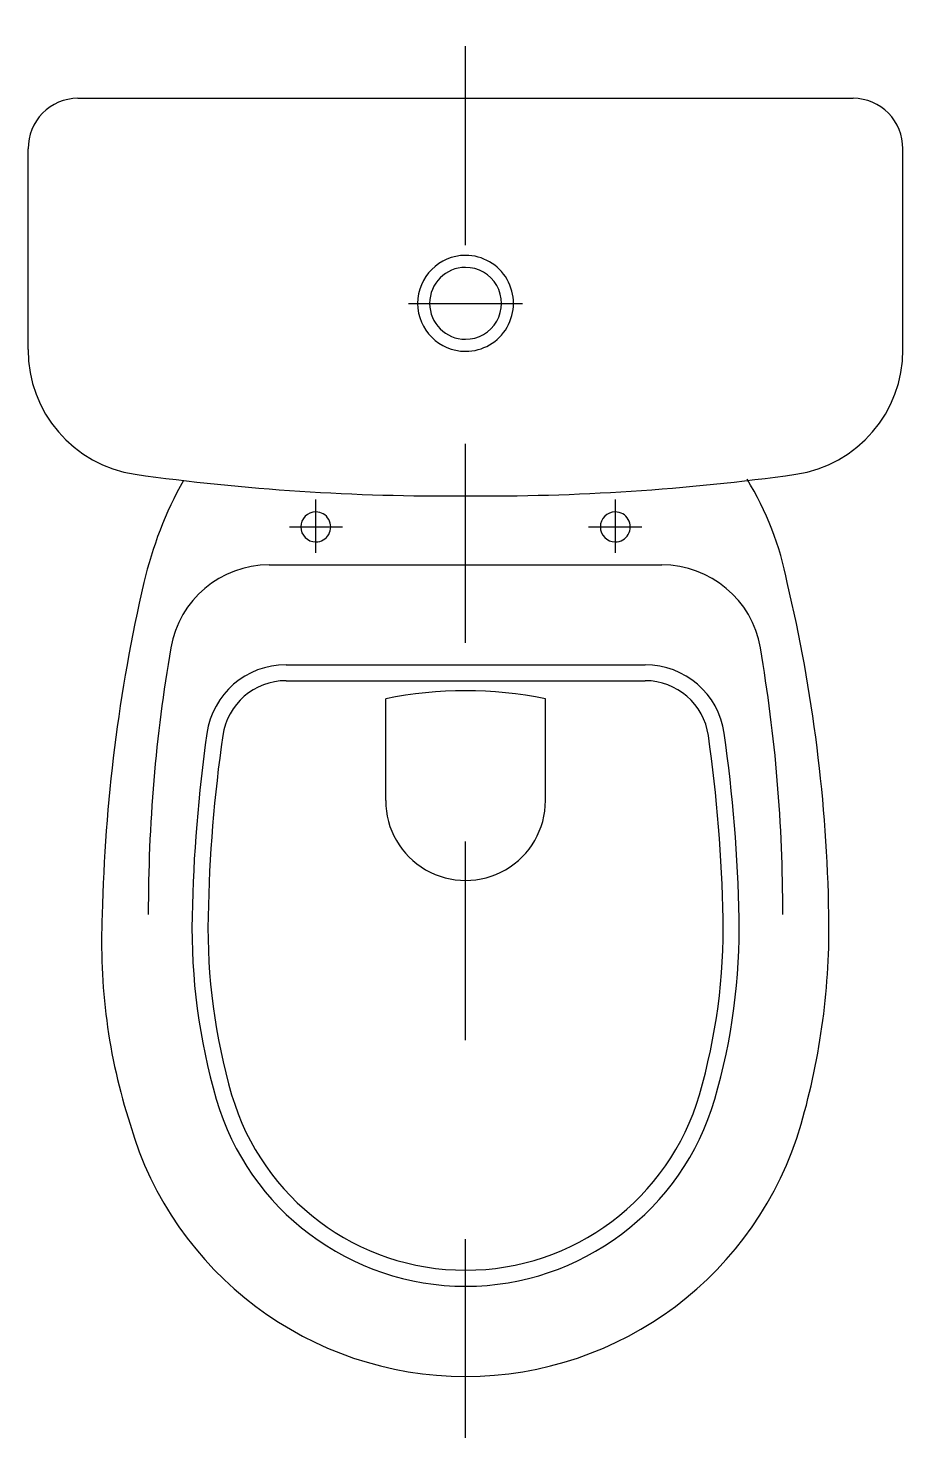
# Model space of a CAD drawing. Extents: x -1046.246 to -1045.806, y 939.482 to 940.191.
import ezdxf

# ---------------------------------------------------------------- set-up
doc = ezdxf.new("R2010")
doc.units = 0
doc.header["$LTSCALE"] = 0.2
doc.header["$MEASUREMENT"] = 0
doc.linetypes.add('AXES', pattern=[0.54, 0.3, -0.08, 0.08, -0.08])
doc.linetypes.add('CONTINU', pattern=[0])
doc.layers.get('0').update_dxf_attribs({"linetype": 'CONTINUOUS'})
doc.layers.add('DECA_EIXOS', color=5, linetype='AXES')

msp = doc.modelspace()

# ---------------------------------------------------------------- linework, layer by layer
at = {"linetype": 'CONTINU'}
for points in [[(-1046.22087, 940.15552, 0.414446), (-1046.24582, 940.13018)], [(-1045.80558, 940.13019, 0.414402), (-1045.83054, 940.15552)], [(-1046.02567, 940.07651, 1), (-1046.02567, 940.02826)], [(-1046.02567, 940.07048, 1), (-1046.02567, 940.03429)], [(-1046.02567, 940.02826, 1.000048), (-1046.02567, 940.07651)], [(-1046.02567, 940.03429, 1.000064), (-1046.02567, 940.07048)], [(-1046.24582, 940.02912, 0.374031), (-1046.19196, 939.96638)], [(-1045.85944, 939.96638, 0.374034), (-1045.80558, 940.02912)], [(-1046.19196, 939.96638, 0.036591), (-1046.02567, 939.95552)], [(-1046.02567, 939.95552, 0.036581), (-1045.85944, 939.96638)], [(-1046.10106, 939.94748, 1), (-1046.10106, 939.9324)], [(-1046.10106, 939.9324, 1.000163), (-1046.10106, 939.94748)], [(-1045.95028, 939.94748, 1), (-1045.95028, 939.9324)], [(-1045.95028, 939.9324, 1.000203), (-1045.95028, 939.94748)], [(-1046.12452, 939.92084, 0.365253), (-1046.17405, 939.87909)], [(-1045.87729, 939.87909, 0.36525), (-1045.92683, 939.92084)], [(-1046.17405, 939.87909, 0.042984), (-1046.18536, 939.74501)], [(-1045.86598, 939.74501, 0.042984), (-1045.87729, 939.87909)], [(-1046.11605, 939.87058, 0.373269), (-1046.15586, 939.83606)], [(-1045.89549, 939.83611, 0.373269), (-1045.93529, 939.87058)], [(-1046.11605, 939.86254, 0.373266), (-1046.14789, 939.83497)], [(-1045.98546, 939.85346, 0.101034), (-1046.06588, 939.85346)], [(-1045.90345, 939.83496, 0.373265), (-1045.93529, 939.86254)], [(-1046.15586, 939.83606, 0.030434), (-1046.16332, 939.74406)], [(-1045.888, 939.74294, 0.030816), (-1045.89549, 939.83611)], [(-1046.14789, 939.83497, 0.030453), (-1046.15528, 939.74389)], [(-1045.89604, 939.74279, 0.030815), (-1045.90345, 939.83496)], [(-1046.06588, 939.80226, 1.000005), (-1045.98546, 939.80226)], [(-1046.16332, 939.74406, 0.07612), (-1046.15112, 939.65205)], [(-1046.15528, 939.74389, 0.076111), (-1046.1434, 939.6543)], [(-1045.90794, 939.6543, 0.076116), (-1045.89606, 939.74389)], [(-1045.90022, 939.65205, 0.07611), (-1045.88802, 939.74406)], [(-1046.15112, 939.65205, 0.75046), (-1045.90022, 939.65205)], [(-1046.1434, 939.6543, 0.750016), (-1045.90794, 939.6543)]]:
    msp.add_lwpolyline(points, format="xyb", dxfattribs=at)
for points in [[(-1046.22087, 940.15552), (-1045.83054, 940.15552)], [(-1046.24582, 940.02912), (-1046.24582, 940.13018)], [(-1045.80558, 940.02912), (-1045.80558, 940.13019)], [(-1046.12452, 939.92084), (-1045.92683, 939.92084)], [(-1046.11605, 939.87058), (-1045.93529, 939.87058)], [(-1046.11605, 939.86254), (-1045.93529, 939.86254)], [(-1046.06588, 939.80226), (-1046.06588, 939.85346)], [(-1045.98546, 939.80226), (-1045.98546, 939.85346)]]:
    msp.add_lwpolyline(points, dxfattribs=at)
at = {"linetype": 'CONTINU', "flags": 128}
msp.add_lwpolyline([(-1046.16772, 939.96332, 0.069357), (-1046.18759, 939.91189, 0.051467), (-1046.20855, 939.74497, 0.08995), (-1046.19455, 939.63939, 0.750945), (-1045.8568, 939.63939, 0.075125), (-1045.8428, 939.74497, 0.054141), (-1045.86375, 939.91188, 0.089822), (-1045.88397, 939.96394)], format="xyb", dxfattribs=at)
at = {"layer": 'DECA_EIXOS'}
for points in [[(-1046.02567, 939.48168), (-1046.02567, 940.1908)], [(-1046.05432, 940.05239), (-1045.99702, 940.05239)], [(-1046.10106, 939.92694), (-1046.10106, 939.95373)], [(-1045.95028, 939.92694), (-1045.95028, 939.95373)], [(-1046.11433, 939.93994), (-1046.08762, 939.93994)], [(-1045.96372, 939.93994), (-1045.93701, 939.93994)]]:
    msp.add_lwpolyline(points, dxfattribs=at)

doc.saveas('drawing.dxf')
